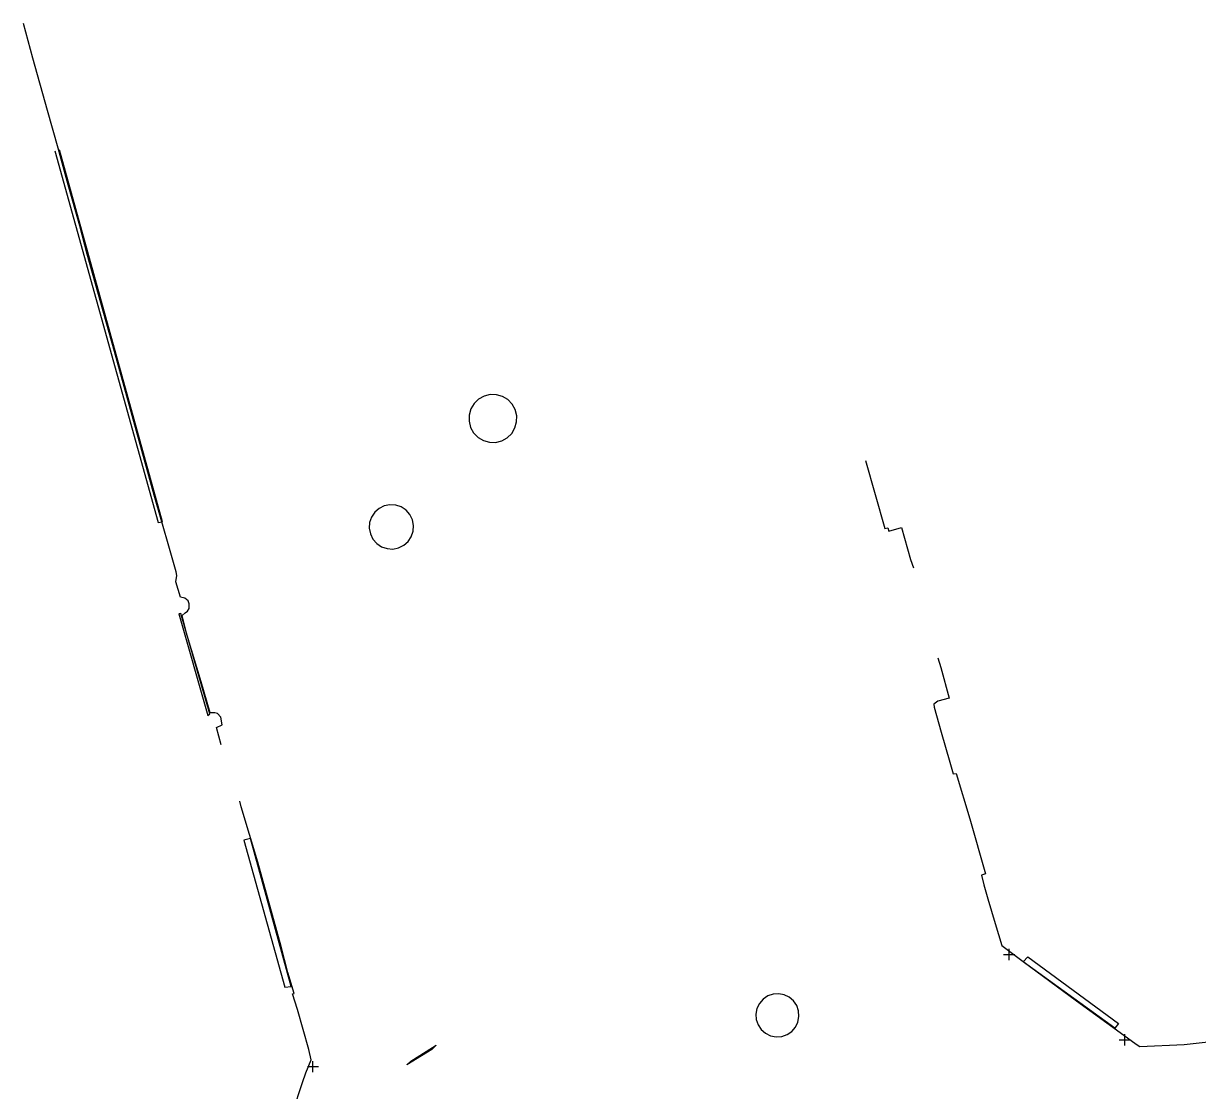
# Model space of a CAD drawing. Header units: metres. Extents: x 82206 to 82418, y 1498209 to 1498422.
# Drawn here: x 82273.87 to 82294.73, y 1498403.17 to 1498422.13 of the extents above; entities that cross this region are included whole.
import ezdxf

# ---------------------------------------------------------------- set-up
doc = ezdxf.new("R2010")
doc.units = ezdxf.units.M
doc.header["$PDMODE"] = 2
doc.header["$PDSIZE"] = 0.1
doc.layers.add('Diverse', color=7, linetype='Continuous')

msp = doc.modelspace()

# ---------------------------------------------------------------- linework, layer by layer
at = {"layer": 'Diverse', "color": 3, "true_color": 0x00f000, "flags": 128}
for points, elevation in [([(82282.628, 1498415.168), (82282.601, 1498415.276), (82282.546, 1498415.373), (82282.469, 1498415.453), (82282.373, 1498415.51), (82282.266, 1498415.54), (82282.155, 1498415.542), (82282.047, 1498415.514), (82281.95, 1498415.46), (82281.87, 1498415.383), (82281.813, 1498415.287), (82281.783, 1498415.18), (82281.782, 1498415.069), (82281.809, 1498414.961), (82281.863, 1498414.864), (82281.941, 1498414.784), (82282.036, 1498414.727), (82282.143, 1498414.697), (82282.254, 1498414.695), (82282.362, 1498414.723), (82282.459, 1498414.777), (82282.539, 1498414.854), (82282.596, 1498414.95), (82282.626, 1498415.057), (82282.628, 1498415.168)], 4.404), ([(82280.797, 1498413.221), (82280.777, 1498413.322), (82280.731, 1498413.415), (82280.664, 1498413.492), (82280.578, 1498413.549), (82280.48, 1498413.582), (82280.378, 1498413.589), (82280.277, 1498413.569), (82280.184, 1498413.523), (82280.107, 1498413.456), (82280.05, 1498413.37), (82280.017, 1498413.273), (82280.01, 1498413.17), (82280.03, 1498413.069), (82280.076, 1498412.977), (82280.144, 1498412.899), (82280.229, 1498412.842), (82280.327, 1498412.809), (82280.429, 1498412.802), (82280.53, 1498412.822), (82280.623, 1498412.868), (82280.7, 1498412.936), (82280.757, 1498413.021), (82280.79, 1498413.119), (82280.797, 1498413.221)], 4.422), ([(82287.63, 1498404.605), (82287.597, 1498404.699), (82287.541, 1498404.782), (82287.466, 1498404.848), (82287.376, 1498404.891), (82287.277, 1498404.91), (82287.178, 1498404.903), (82287.083, 1498404.87), (82287, 1498404.814), (82286.935, 1498404.739), (82286.891, 1498404.649), (82286.872, 1498404.55), (82286.88, 1498404.451), (82286.912, 1498404.356), (82286.968, 1498404.273), (82287.044, 1498404.208), (82287.134, 1498404.164), (82287.232, 1498404.145), (82287.332, 1498404.153), (82287.426, 1498404.185), (82287.509, 1498404.241), (82287.575, 1498404.317), (82287.618, 1498404.407), (82287.637, 1498404.505), (82287.63, 1498404.605)], 4.338)]:
    msp.add_lwpolyline(points, dxfattribs=dict(at, elevation=elevation))
at = {"layer": 'Diverse', "color": 31, "true_color": 0xf4b45b}
for points in [[(82277.383, 1498409.328, 4.435), (82277.3, 1498409.632, 4.445), (82277.397, 1498409.681, 4.418), (82277.376, 1498409.819, 4.418), (82277.32, 1498409.881, 4.419), (82277.271, 1498409.895, 4.431), (82277.186, 1498409.893, 4.44), (82277.026, 1498410.443, 4.427), (82276.779, 1498411.265, 4.433), (82276.688, 1498411.624, 4.447), (82276.741, 1498411.667, 4.445), (82276.786, 1498411.701, 4.434), (82276.815, 1498411.746, 4.431), (82276.815, 1498411.831, 4.445), (82276.794, 1498411.88, 4.45), (82276.737, 1498411.929, 4.454), (82276.66, 1498411.948, 4.458), (82276.58, 1498412.222, 4.464), (82276.598, 1498412.335, 4.469), (82276.585, 1498412.396, 4.469), (82276.467, 1498412.811, 4.485), (82276.195, 1498413.759, 4.501), (82275.492, 1498416.306, 4.55), (82275.006, 1498418.036, 4.579), (82274.873, 1498418.535, 4.591), (82274.668, 1498419.266, 4.595), (82274.487, 1498419.917, 4.611), (82274.3, 1498420.585, 4.627), (82274.042, 1498421.511, 4.647), (82273.874, 1498422.128, 4.656)], [(82277.383, 1498409.328, 4.435), (82277.3, 1498409.632, 4.445), (82277.397, 1498409.681, 4.418), (82277.376, 1498409.819, 4.418), (82277.32, 1498409.881, 4.419), (82277.271, 1498409.895, 4.431), (82277.186, 1498409.893, 4.44), (82277.026, 1498410.443, 4.427), (82276.779, 1498411.265, 4.433), (82276.688, 1498411.624, 4.447), (82276.741, 1498411.667, 4.445), (82276.786, 1498411.701, 4.434), (82276.815, 1498411.746, 4.431), (82276.815, 1498411.831, 4.445), (82276.794, 1498411.88, 4.45), (82276.737, 1498411.929, 4.454), (82276.66, 1498411.948, 4.458), (82276.58, 1498412.222, 4.464), (82276.598, 1498412.335, 4.469), (82276.585, 1498412.396, 4.469), (82276.467, 1498412.811, 4.485), (82276.195, 1498413.759, 4.501), (82275.492, 1498416.306, 4.55), (82275.006, 1498418.036, 4.579), (82274.873, 1498418.535, 4.591), (82274.668, 1498419.266, 4.595), (82274.487, 1498419.917, 4.611), (82274.3, 1498420.585, 4.627), (82274.042, 1498421.511, 4.647), (82273.874, 1498422.128, 4.656)], [(82288.815, 1498414.37, 4.579), (82289.16, 1498413.168, 4.569), (82289.217, 1498413.176, 4.575), (82289.232, 1498413.12, 4.582), (82289.455, 1498413.182, 4.603), (82289.614, 1498412.616, 4.611), (82289.668, 1498412.471, 4.688)], [(82288.815, 1498414.37, 4.579), (82289.16, 1498413.168, 4.569), (82289.217, 1498413.176, 4.575), (82289.232, 1498413.12, 4.582), (82289.455, 1498413.182, 4.603), (82289.614, 1498412.616, 4.611), (82289.668, 1498412.471, 4.688)], [(82290.101, 1498410.873, 4.683), (82290.155, 1498410.699, 4.593), (82290.303, 1498410.156, 4.597), (82290.101, 1498410.099, 4.56), (82290.031, 1498410.047, 4.54), (82290.036, 1498409.997, 4.515), (82290.163, 1498409.553, 4.51), (82290.316, 1498409.018, 4.505), (82290.373, 1498408.811, 4.495), (82290.427, 1498408.816, 4.502), (82290.67, 1498408.011, 4.499), (82290.947, 1498407.036, 4.501), (82290.876, 1498407.012, 4.484)], [(82290.101, 1498410.873, 4.683), (82290.155, 1498410.699, 4.593), (82290.303, 1498410.156, 4.597), (82290.101, 1498410.099, 4.56), (82290.031, 1498410.047, 4.54), (82290.036, 1498409.997, 4.515), (82290.163, 1498409.553, 4.51), (82290.316, 1498409.018, 4.505), (82290.373, 1498408.811, 4.495), (82290.427, 1498408.816, 4.502), (82290.67, 1498408.011, 4.499), (82290.947, 1498407.036, 4.501), (82290.876, 1498407.012, 4.484)], [(82276.283, 1498397.044, 4.045), (82276.629, 1498396.922, 4.04), (82276.767, 1498397.331, 4.059), (82277.299, 1498398.886, 4.132), (82277.725, 1498400.131, 4.175), (82278.194, 1498401.505, 4.209), (82278.449, 1498402.232, 4.221), (82278.652, 1498402.814, 4.224), (82278.826, 1498403.336, 4.223), (82278.887, 1498403.506, 4.219), (82278.981, 1498403.738, 4.221), (82278.936, 1498403.919, 4.2), (82278.737, 1498404.631, 4.283), (82278.646, 1498404.906, 4.276), (82278.678, 1498404.916, 4.269), (82278.568, 1498405.288, 4.267), (82278.445, 1498405.748, 4.278), (82278.031, 1498407.243, 4.342), (82277.737, 1498408.226, 4.402), (82277.711, 1498408.327, 4.408)], [(82276.283, 1498397.044, 4.045), (82276.629, 1498396.922, 4.04), (82276.767, 1498397.331, 4.059), (82277.299, 1498398.886, 4.132), (82277.725, 1498400.131, 4.175), (82278.194, 1498401.505, 4.209), (82278.449, 1498402.232, 4.221), (82278.652, 1498402.814, 4.224), (82278.826, 1498403.336, 4.223), (82278.887, 1498403.506, 4.219), (82278.981, 1498403.738, 4.221), (82278.936, 1498403.919, 4.2), (82278.737, 1498404.631, 4.283), (82278.646, 1498404.906, 4.276), (82278.678, 1498404.916, 4.269), (82278.568, 1498405.288, 4.267), (82278.445, 1498405.748, 4.278), (82278.031, 1498407.243, 4.342), (82277.737, 1498408.226, 4.402), (82277.711, 1498408.327, 4.408)], [(82290.876, 1498407.012, 4.484), (82290.921, 1498406.845, 4.485), (82290.99, 1498406.593, 4.48), (82291.117, 1498406.158, 4.477), (82291.235, 1498405.764, 4.486), (82291.614, 1498405.483, 4.51), (82292.564, 1498404.784, 4.538), (82293.337, 1498404.22, 4.542), (82293.623, 1498404.014, 4.593), (82293.689, 1498403.974, 4.608), (82294.476, 1498404.01, 4.648), (82295.273, 1498404.095, 4.697), (82296.41, 1498404.159, 4.768), (82297.743, 1498404.216, 4.857), (82298.987, 1498404.275, 4.934), (82298.988, 1498404.222, 4.934), (82299.3, 1498404.238, 4.961), (82299.678, 1498404.254, 4.979), (82300.521, 1498404.257, 5.041), (82301.858, 1498404.369, 5.137), (82303.403, 1498404.435, 5.249), (82305.751, 1498404.54, 5.473), (82307.237, 1498404.605, 5.694), (82307.329, 1498404.611, 5.693)], [(82290.876, 1498407.012, 4.484), (82290.921, 1498406.845, 4.485), (82290.99, 1498406.593, 4.48), (82291.117, 1498406.158, 4.477), (82291.235, 1498405.764, 4.486), (82291.614, 1498405.483, 4.51), (82292.564, 1498404.784, 4.538), (82293.337, 1498404.22, 4.542), (82293.623, 1498404.014, 4.593), (82293.689, 1498403.974, 4.608), (82294.476, 1498404.01, 4.648), (82295.273, 1498404.095, 4.697), (82296.41, 1498404.159, 4.768), (82297.743, 1498404.216, 4.857), (82298.987, 1498404.275, 4.934), (82298.988, 1498404.222, 4.934), (82299.3, 1498404.238, 4.961), (82299.678, 1498404.254, 4.979), (82300.521, 1498404.257, 5.041), (82301.858, 1498404.369, 5.137), (82303.403, 1498404.435, 5.249), (82305.751, 1498404.54, 5.473), (82307.237, 1498404.605, 5.694), (82307.329, 1498404.611, 5.693)]]:
    msp.add_polyline3d(points, dxfattribs=at)
at = {"layer": 'Diverse', "color": 142, "true_color": 0x0093dd}
for points in [[(82274.433, 1498419.867, 5.101), (82276.264, 1498413.274, 5.107)], [(82274.433, 1498419.867, 5.101), (82276.264, 1498413.274, 5.107)], [(82276.264, 1498413.274, 5.107), (82276.339, 1498413.287, 5.087), (82274.511, 1498419.885, 5.085)], [(82276.264, 1498413.274, 5.107), (82276.339, 1498413.287, 5.087), (82274.511, 1498419.885, 5.085)], [(82277.147, 1498409.846, 4.538), (82277.181, 1498409.877, 4.519), (82276.669, 1498411.656, 4.517), (82276.629, 1498411.649, 4.531), (82277.147, 1498409.846, 4.538)], [(82277.147, 1498409.846, 4.538), (82277.181, 1498409.877, 4.519), (82276.669, 1498411.656, 4.517), (82276.629, 1498411.649, 4.531), (82277.147, 1498409.846, 4.538)], [(82278.51, 1498405.025, 4.461), (82278.623, 1498405.041, 4.448), (82277.903, 1498407.665, 4.436), (82277.787, 1498407.637, 4.454), (82278.51, 1498405.025, 4.461)], [(82278.51, 1498405.025, 4.461), (82278.623, 1498405.041, 4.448), (82277.903, 1498407.665, 4.436), (82277.787, 1498407.637, 4.454), (82278.51, 1498405.025, 4.461)], [(82291.615, 1498405.479, 4.579), (82291.699, 1498405.562, 4.619), (82293.306, 1498404.381, 4.626), (82293.244, 1498404.297, 4.608), (82291.615, 1498405.479, 4.579)], [(82291.615, 1498405.479, 4.579), (82291.699, 1498405.562, 4.619), (82293.306, 1498404.381, 4.626), (82293.244, 1498404.297, 4.608), (82291.615, 1498405.479, 4.579)]]:
    msp.add_polyline3d(points, dxfattribs=at)
at = {"layer": 'Diverse', "color": 132, "true_color": 0x33cccc}
msp.add_polyline3d([(82280.68, 1498403.65, 7.238), (82280.747, 1498403.712, 6.515), (82281.2, 1498403.999, 6.595), (82281.12, 1498403.918, 7.322), (82280.68, 1498403.65, 7.238)], dxfattribs=at)
msp.add_polyline3d([(82280.68, 1498403.65, 7.238), (82280.747, 1498403.712, 6.515), (82281.2, 1498403.999, 6.595), (82281.12, 1498403.918, 7.322), (82280.68, 1498403.65, 7.238)], dxfattribs=at)
at = {"layer": 'Diverse'}
for p in [(82291.367, 1498405.605, 4.503), (82293.42, 1498404.091, 4.562), (82279.012, 1498403.616, 4.274)]:
    msp.add_point(p, dxfattribs=at)

doc.saveas('drawing.dxf')
